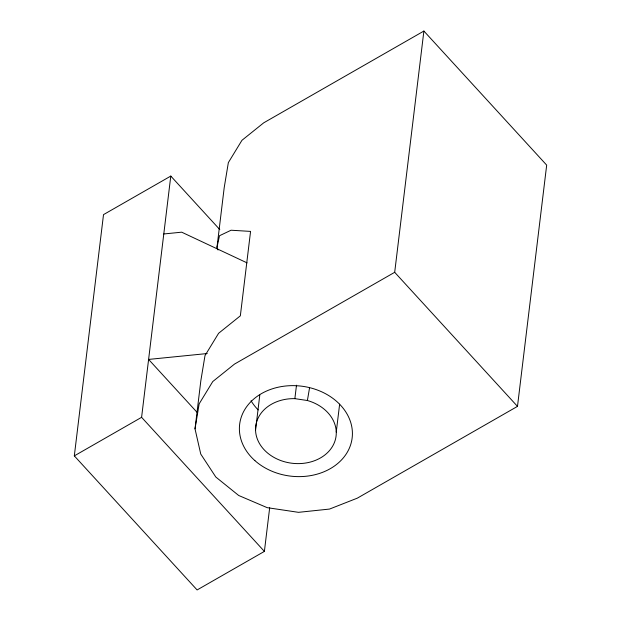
<?xml version="1.0" encoding="UTF-8"?>
<svg xmlns="http://www.w3.org/2000/svg" width="621" height="621" viewBox="0 0 621 621"><rect width="100%" height="100%" fill="white"/><g stroke="black" fill="none" stroke-linecap="round" stroke-linejoin="round"><path stroke-width="0.93" d="M269.677 507.737L264.391 551.401L197.113 589.95L74.318 455.876L103.513 214.625L170.791 176.077L219.78 229.56M264.391 551.401L141.596 417.32L170.791 176.077M216.977 247.368L224.212 187.596L228.349 162.617L241.957 140.299L263.7 122.834L423.887 31.05L546.682 165.124L517.487 406.375L357.3 498.166L329.541 509.065L298.499 512.333L267.193 507.66L238.705 495.488L215.805 477.021L200.754 454.06L195.017 428.847L200.855 380.595L204.992 355.616L218.6 333.298L240.343 315.833L250.566 231.4L231.074 230.228L219.5 235.732L216.977 247.368L218.049 249.991M255.549 430.213L259.795 395.096M309.514 388.117L307.387 400.514A40.474 32.362 6.9 0 1 326.584 453.54A40.474 32.362 6.9 0 1 259.462 443.503A40.474 32.362 6.9 0 1 294.866 398.643L296.496 385.183M336.256 432.037L339.633 404.162M517.487 406.375L394.692 272.301L423.887 31.05M195.017 428.847L199.155 403.867L212.762 381.55L234.505 364.085L394.692 272.301M74.318 455.876L141.596 417.32M163.781 233.97L181.681 232.176L247.026 262.862M207.228 353.543L148.605 359.419L196.935 412.197M294.866 398.643L307.387 400.514M258.181 409.93A56.658 45.31 6.9 0 1 251.039 400.747M254.889 460.611A56.658 45.31 6.9 0 0 350.081 446.39A56.658 45.31 6.9 0 0 282.734 386.378A56.658 45.31 6.9 0 0 254.889 460.611"/></g></svg>
